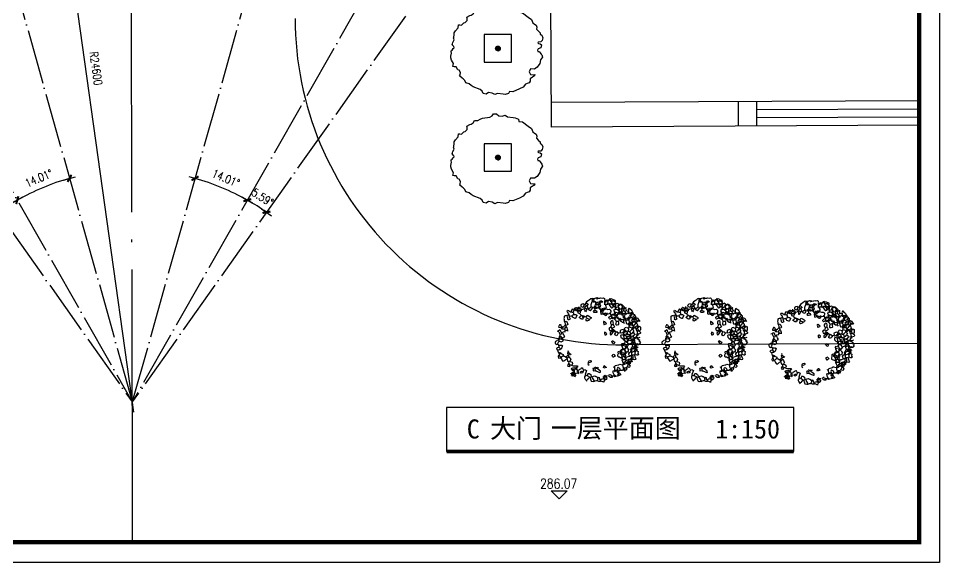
# Model space of a CAD drawing. Extents: x 325989 to 388989, y -418326 to -314916.
# Drawn here: x 355199 to 388989, y -359466 to -339506 of the extents above; entities that cross this region are included whole.
import ezdxf

# ---------------------------------------------------------------- set-up
doc = ezdxf.new("R2010")
doc.units = 0
doc.header["$LTSCALE"] = 1000
doc.header["$MEASUREMENT"] = 0
doc.linetypes.add('DOTE', pattern=[2.42, 2, -0.2, 0.02, -0.2])
doc.layers.get('0').update_dxf_attribs({"linetype": 'CONTINUOUS'})
doc.layers.get('DEFPOINTS').update_dxf_attribs({"color": 6, "linetype": 'CONTINUOUS'})
for name, color, linetype in [('3', 84, 'CONTINUOUS'), ('6', 12, 'CONTINUOUS'), ('BB', 5, 'CONTINUOUS'), ('DOTE', 1, 'DOTE'), ('LAYER1', 7, 'CONTINUOUS'), ('LAYER7', 8, 'CONTINUOUS'), ('LAYER8', 84, 'CONTINUOUS'), ('PUB_DIM', 84, 'CONTINUOUS'), ('PUB_TEXT', 7, 'CONTINUOUS'), ('PUB_TITLE', 4, 'CONTINUOUS'), ('TREE-D', 94, 'CONTINUOUS')]:
    doc.layers.add(name, color=color, linetype=linetype)
doc.styles.add('DIM_FONT', font='SIMPLEX', dxfattribs={"width": 0.8})
doc.styles.add('HT', font='SIMHEI.TTF')
doc.dimstyles.new('DIMN', dxfattribs={"dimscale": 1.5, "dimtxt": 200, "dimasz": 1, "dimexe": 250, "dimexo": 300, "dimgap": 150, "dimtad": 1, "dimdec": 0, "dimzin": 0, "dimtxsty": 'DIM_FONT', "dimblk": '_DIMX', "dimblk1": '_DIMX', "dimblk2": '_DIMX', "dimsah": 1, "dimcen": 100, "dimdle": 250, "dimclrd": 3, "dimclre": 3, "dimclrt": 7, "dimazin": 3, "dimtfac": 1, "dimtdec": 0, "dimtix": 1, "dimtmove": 0, "dimatfit": 3, "dimtolj": 1, "dimtzin": 0})

# ---------------------------------------------------------------- blocks, each defined once
blk = doc.blocks.new('A$C145008A3')
at = {"layer": 'LAYER7'}
h = blk.add_hatch(dxfattribs=at)
h.set_pattern_fill('ANSI31', color=256, style=0)
h.set_pattern_definition([(45, (-105682.65304, 2901.07891), (-0.08838834765, 0.08838834765), [])])
h.paths.add_polyline_path([(750, 672, 1), (678, 672, 1)])
blk.add_circle((714, 672), 36.4, dxfattribs=at)
at = {"layer": 'LAYER8'}
blk.add_lwpolyline([(683, 19), (593, 12), (562, 8), (507, 23), (496, 54), (440, 52), (337, 100), (281, 129), (246, 177), (219, 190), (189, 200), (175, 230), (172, 264), (137, 290), (106, 310), (103, 331), (72, 342), (49, 376), (51, 423), (69, 448), (108, 457), (111, 471), (99, 480), (72, 480), (53, 489), (55, 537), (92, 561), (99, 584), (90, 602), (60, 600), (53, 613), (30, 634), (16, 646), (0, 680), (23, 728), (23, 784), (54, 851), (89, 888), (151, 896), (164, 942), (136, 983), (95, 979), (67, 971), (67, 992), (94, 1017), (125, 1048), (122, 1083), (131, 1115), (159, 1129), (184, 1146), (211, 1198), (262, 1237), (356, 1300), (411, 1307), (418, 1339), (469, 1363), (501, 1363), (591, 1371), (628, 1396), (674, 1382), (730, 1383), (764, 1414), (813, 1414), (834, 1380), (868, 1359), (983, 1339), (1018, 1323), (1056, 1302), (1109, 1299), (1130, 1264), (1161, 1241), (1178, 1237), (1227, 1206), (1223, 1193), (1221, 1154), (1252, 1123), (1272, 1120), (1307, 1078), (1335, 1085), (1356, 1083), (1356, 1037), (1398, 989), (1416, 954), (1417, 931), (1420, 882), (1429, 859), (1431, 845), (1418, 833), (1405, 806), (1393, 792), (1401, 770), (1414, 765), (1429, 751), (1428, 731), (1427, 713), (1417, 670), (1431, 640), (1425, 632), (1430, 583), (1433, 560), (1421, 523), (1387, 469), (1394, 424), (1373, 418), (1345, 420), (1317, 374), (1297, 367), (1271, 332), (1280, 294), (1286, 281), (1242, 244), (1225, 237), (1199, 209), (1183, 171), (1132, 160), (1098, 134), (1066, 112), (955, 74), (924, 48), (909, 11), (861, 4), (822, 29), (767, 21), (724, 0)], close=True, dxfattribs=at)
blk = doc.blocks.new('A$C5CEE05E3')
at = {"layer": 'LAYER1', "xscale": 1.495, "yscale": 1.495, "zscale": 1.495}
blk.add_blockref('A$C145008A3', (0, 0), dxfattribs=at)
blk = doc.blocks.new('A$C33C46E22')
at = {"linetype": 'CONTINUOUS'}
for points in [[(1153, 2983), (1123, 2974), (1063, 2952), (1050, 2914), (1026, 2916), (980, 2936), (950, 2921), (924, 2904), (890, 2879), (925, 2840), (952, 2800)], [(1479, 2943), (1386, 2989), (1345, 2954), (1332, 2950), (1277, 2943), (1249, 2928), (1199, 2874), (1166, 2905), (1167, 2930), (1162, 2979), (1201, 3013), (1222, 3025), (1243, 3007), (1254, 2993), (1265, 2950)], [(1515, 2959), (1500, 3013), (1485, 3032), (1471, 3062), (1442, 3078), (1426, 3080), (1380, 3068), (1355, 3014), (1368, 2994)], [(1838, 2959), (1826, 3003)], [(1054, 2899), (1004, 2789), (971, 2790), (954, 2791), (947, 2759), (944, 2742), (922, 2702), (909, 2692), (906, 2673), (859, 2661), (839, 2649), (762, 2635), (743, 2589), (716, 2590), (679, 2580), (667, 2568), (613, 2562), (597, 2558), (557, 2557)], [(972, 2934), (968, 2950), (932, 2963), (915, 2967), (870, 2954), (881, 2877), (841, 2851), (812, 2834), (778, 2809), (767, 2797), (770, 2758), (793, 2732), (820, 2691), (836, 2662)], [(965, 2633), (936, 2649), (921, 2677)], [(1016, 2923), (997, 2934), (1016, 2923)], [(1076, 2939), (1070, 2931), (1063, 2921), (1064, 2913), (1076, 2905), (1064, 2895), (1064, 2881), (1058, 2874), (1052, 2874), (1051, 2882), (1027, 2851), (1038, 2895), (1013, 2904), (1034, 2910), (1048, 2954), (1056, 2924), (1076, 2939)], [(1340, 2920), (1340, 2889), (1332, 2853), (1336, 2838), (1326, 2821), (1311, 2817), (1285, 2824), (1195, 2857), (1200, 2868)], [(1885, 2898), (1881, 2890), (1821, 2874), (1793, 2857), (1780, 2837), (1735, 2857), (1725, 2895), (1672, 2914), (1635, 2904), (1573, 2952), (1516, 2953), (1489, 2936), (1466, 2899), (1460, 2864), (1482, 2813), (1495, 2792), (1542, 2798), (1578, 2815), (1611, 2783), (1622, 2770), (1642, 2728), (1663, 2741), (1704, 2768), (1747, 2788), (1767, 2803), (1811, 2790), (1825, 2738), (1822, 2719), (1864, 2714)], [(1570, 2846), (1552, 2913), (1526, 2946)], [(1645, 2891), (1641, 2880), (1637, 2865), (1564, 2835), (1569, 2820)], [(1618, 2906), (1589, 2923), (1618, 2906)], [(1656, 2884), (1647, 2858), (1641, 2880), (1627, 2902), (1642, 2937), (1657, 2910), (1656, 2884)], [(1883, 2905), (1845, 2961), (1818, 2944), (1789, 2930), (1732, 2905)], [(1791, 2799), (1783, 2830)], [(2400, 2673), (2390, 2711), (2385, 2728), (2381, 2743), (2368, 2754), (2321, 2757), (2296, 2760), (2256, 2756), (2202, 2749), (2166, 2731), (2095, 2720), (2046, 2699), (2008, 2689), (1961, 2653), (1908, 2639), (1875, 2636), (1846, 2629)], [(1972, 2672), (1956, 2733), (1930, 2732), (1892, 2722), (1873, 2710), (1865, 2650)], [(2072, 2901), (2068, 2915), (1992, 2951), (1980, 2941), (1969, 2888), (1970, 2858), (1928, 2836), (1925, 2787), (1920, 2746)], [(2020, 2847), (1983, 2837), (1961, 2831), (1928, 2836), (1965, 2847), (1988, 2853), (2020, 2847)], [(2082, 2894), (2071, 2875), (2041, 2867), (2028, 2855), (1983, 2837), (1987, 2797), (2012, 2764), (2055, 2719)], [(2006, 2817), (1997, 2818), (1997, 2826), (2003, 2831), (2011, 2828), (2006, 2817)], [(2195, 2683), (2155, 2647), (2081, 2621), (2064, 2631), (2047, 2693)], [(2193, 2692), (2168, 2725)], [(2402, 2667), (2395, 2656), (2344, 2642), (2315, 2628), (2274, 2633), (2257, 2603), (2265, 2574), (2285, 2529), (2311, 2552), (2388, 2567)], [(2587, 2637), (2557, 2653), (2536, 2647), (2509, 2630), (2505, 2614), (2462, 2593), (2441, 2581), (2411, 2573), (2398, 2560), (2385, 2542), (2396, 2504), (2396, 2478)], [(522, 2448), (511, 2454), (501, 2491), (483, 2503), (423, 2456), (443, 2405), (428, 2376), (379, 2410), (344, 2360), (324, 2372), (320, 2387), (274, 2349), (237, 2339), (207, 2357), (204, 2370), (243, 2397), (269, 2428)], [(343, 2394), (286, 2425), (296, 2387), (275, 2406), (239, 2390), (263, 2419), (226, 2409), (250, 2439), (225, 2467), (262, 2453), (252, 2490), (283, 2465), (302, 2454), (315, 2457), (323, 2451), (322, 2440), (315, 2433), (343, 2394)], [(344, 2475), (326, 2484), (289, 2474), (271, 2445)], [(377, 2417), (367, 2424), (357, 2426), (346, 2425), (335, 2422), (309, 2399), (286, 2425)], [(504, 2306), (474, 2292), (444, 2290), (442, 2259), (357, 2250), (320, 2240), (327, 2274), (302, 2366), (349, 2369), (364, 2399), (402, 2384), (409, 2395), (418, 2407), (430, 2414), (437, 2403), (473, 2419), (469, 2377), (490, 2383), (473, 2332), (485, 2335), (495, 2338), (504, 2335), (506, 2323), (504, 2306)], [(319, 2482), (311, 2480), (308, 2483), (305, 2487), (304, 2495), (306, 2501), (309, 2507), (313, 2510), (320, 2509), (319, 2482)], [(363, 2439), (346, 2466), (331, 2437)], [(980, 2606), (967, 2627), (954, 2606), (943, 2596), (918, 2590), (917, 2573), (883, 2546), (853, 2532), (827, 2515), (754, 2545), (740, 2501), (720, 2462), (683, 2451), (639, 2464), (620, 2475), (606, 2465), (592, 2427), (595, 2387), (592, 2340), (597, 2285), (556, 2264), (521, 2304), (504, 2330), (473, 2332), (446, 2341)], [(524, 2442), (517, 2431), (533, 2371), (510, 2342)], [(670, 2587), (669, 2593), (611, 2628), (587, 2621), (568, 2576)], [(638, 2528), (632, 2519), (618, 2482)], [(753, 2551), (744, 2583)], [(911, 2594), (857, 2644)], [(1132, 2613), (1113, 2616), (1092, 2611), (1058, 2587), (1015, 2509), (995, 2520), (979, 2580), (990, 2599), (1003, 2612), (1031, 2620), (1056, 2593)], [(1082, 2618), (1071, 2621), (1039, 2628)], [(2438, 2385), (2436, 2354), (2434, 2337), (2411, 2297), (2398, 2293), (2314, 2335), (2296, 2340), (2300, 2357), (2328, 2429), (2342, 2440), (2377, 2459), (2398, 2471)], [(2418, 2606), (2408, 2643), (2397, 2650)], [(2648, 2442), (2637, 2422), (2623, 2410), (2583, 2408), (2524, 2424), (2441, 2402), (2424, 2397), (2412, 2442), (2400, 2465)], [(2646, 2451), (2577, 2497), (2535, 2501), (2529, 2459), (2522, 2432)], [(2590, 2628), (2581, 2601), (2559, 2563), (2535, 2532), (2534, 2507)], [(2691, 2308), (2651, 2305), (2693, 2276), (2670, 2270), (2684, 2219), (2662, 2213), (2684, 2219), (2688, 2170), (2617, 2134), (2597, 2155), (2579, 2124), (2559, 2175), (2581, 2181), (2559, 2175), (2546, 2246), (2538, 2260), (2542, 2267), (2553, 2269), (2566, 2268), (2602, 2284), (2592, 2278), (2586, 2279), (2579, 2286), (2574, 2292), (2573, 2302), (2574, 2309), (2578, 2313), (2586, 2313), (2568, 2349), (2605, 2325), (2606, 2341), (2613, 2353), (2623, 2362), (2635, 2367), (2675, 2368), (2669, 2347), (2677, 2335), (2688, 2331), (2694, 2333), (2691, 2308)], [(2616, 2321), (2605, 2325), (2595, 2340), (2581, 2393)], [(453, 1986), (431, 1947), (288, 1999), (255, 1972), (246, 1938), (239, 1912), (217, 1875), (167, 1821), (120, 1808), (47, 1779), (35, 1711), (38, 1665), (36, 1648), (167, 1730), (202, 1750), (224, 1699), (236, 1652), (225, 1635), (213, 1615), (211, 1597), (202, 1582), (193, 1573), (182, 1567), (172, 1564), (150, 1548), (112, 1538), (64, 1565), (48, 1513), (43, 1471), (44, 1439), (83, 1441), (106, 1472), (124, 1470), (162, 1480), (173, 1499), (167, 1545)], [(265, 1993), (264, 1999), (230, 1999), (193, 2020), (161, 2021), (120, 1994), (85, 1975), (42, 1949)], [(349, 2281), (312, 2238)], [(400, 2117), (396, 2109), (387, 2082), (370, 2078), (355, 2080), (343, 2095), (324, 2136), (346, 2167), (372, 2166), (398, 2126)], [(517, 2108), (499, 2143), (478, 2162), (459, 2197), (439, 2218), (420, 2259), (385, 2298)], [(519, 2102), (490, 2084), (463, 2069), (437, 2046), (389, 2073)], [(451, 1993), (439, 2040)], [(2368, 2043), (2361, 2034), (2365, 1995), (2355, 1974), (2328, 1951), (2306, 1939), (2297, 1918), (2281, 1882), (2262, 1869), (2247, 1858), (2233, 1854), (2204, 1934), (2230, 1958), (2270, 1960), (2298, 1943)], [(2598, 2179), (2591, 2177), (2544, 2171), (2502, 2176), (2481, 2188), (2452, 2180), (2414, 2136), (2402, 2126), (2407, 2110), (2364, 2058), (2322, 2064), (2277, 2083), (2276, 2115), (2279, 2133), (2283, 2151), (2307, 2181), (2316, 2200), (2333, 2204), (2342, 2202), (2348, 2196), (2355, 2189), (2362, 2180), (2369, 2172), (2378, 2163), (2387, 2154), (2397, 2147)], [(2321, 2070), (2314, 2072), (2314, 2078), (2318, 2084), (2326, 2081), (2321, 2070)], [(2406, 2053), (2383, 2047), (2370, 2003), (2361, 2034), (2356, 2022), (2349, 2018), (2345, 2022), (2347, 2031), (2334, 2050), (2366, 2082), (2372, 2073), (2378, 2068), (2386, 2065), (2393, 2066), (2406, 2053)], [(2401, 2102), (2400, 2095), (2393, 2095), (2389, 2098), (2392, 2106), (2401, 2102)], [(2590, 2234), (2575, 2236), (2519, 2261), (2501, 2264), (2479, 2194)], [(2850, 1965), (2846, 1980), (2818, 1987), (2814, 2002), (2758, 1946), (2715, 1985), (2712, 1998), (2691, 2009), (2677, 2005), (2657, 1959), (2641, 1931), (2569, 1960), (2530, 1982)], [(2667, 2012), (2643, 2012), (2619, 2014), (2556, 2006), (2551, 1995)], [(2647, 2021), (2637, 2059), (2627, 2072), (2597, 2155), (2613, 2183)], [(2625, 2290), (2614, 2271), (2621, 2242)], [(2626, 2284), (2614, 2240), (2626, 2284)], [(2729, 2231), (2690, 2227), (2662, 2213), (2636, 2212)], [(2636, 2212), (2645, 2215), (2636, 2212)], [(2826, 2055), (2804, 2015), (2775, 2032), (2744, 2057), (2718, 2057), (2698, 2020)], [(2824, 2061), (2812, 2106), (2786, 2140), (2773, 2152), (2742, 2154), (2730, 2140), (2706, 2078), (2716, 2066)], [(168, 1845), (140, 1885), (89, 1921), (76, 1948)], [(319, 1886), (320, 1853), (285, 1796), (264, 1791), (212, 1767), (190, 1793), (177, 1814)], [(317, 1892), (269, 1920), (253, 1915)], [(537, 1645), (509, 1661), (411, 1628), (411, 1604), (400, 1585), (386, 1547), (357, 1475), (361, 1460), (358, 1443), (405, 1447), (469, 1539), (550, 1561)], [(515, 1728), (494, 1714), (462, 1713), (415, 1710), (426, 1639)], [(506, 1670), (496, 1708)], [(714, 1888), (712, 1894), (680, 1893), (655, 1896), (618, 1853)], [(786, 1801), (773, 1783), (759, 1779), (743, 1781), (723, 1794), (707, 1852), (724, 1881), (741, 1879), (760, 1867), (772, 1854), (783, 1810)], [(2400, 1890), (2373, 1842), (2343, 1803), (2326, 1782), (2307, 1784), (2291, 1789), (2280, 1801), (2264, 1863)], [(2398, 1899), (2386, 1943), (2360, 1953)], [(3041, 1612), (3029, 1600), (3047, 1564), (3022, 1533), (3026, 1463), (3044, 1427), (3031, 1384), (3045, 1331), (3020, 1306), (2990, 1298), (2976, 1288), (2932, 1266), (2919, 1313), (2932, 1266), (2888, 1254), (2874, 1307), (2859, 1303), (2805, 1288), (2807, 1282), (2771, 1263), (2735, 1247), (2690, 1241), (2663, 1250), (2644, 1285), (2650, 1264), (2625, 1183), (2626, 1119), (2616, 1110), (2608, 1096), (2598, 1087), (2585, 1092), (2584, 1078), (2576, 1073), (2563, 1073), (2549, 1075), (2497, 1084), (2489, 1075), (2481, 1083), (2473, 1095), (2470, 1101), (2457, 1178), (2447, 1216), (2454, 1242), (2482, 1266), (2454, 1308), (2463, 1327), (2474, 1340), (2485, 1342), (2488, 1332), (2485, 1372), (2555, 1382), (2569, 1330), (2582, 1338), (2591, 1340), (2598, 1336), (2603, 1323), (2597, 1347), (2625, 1355), (2634, 1300), (2602, 1292), (2677, 1312), (2640, 1302), (2633, 1363), (2634, 1388), (2610, 1446), (2648, 1456), (2635, 1451), (2620, 1447), (2610, 1449), (2606, 1461), (2652, 1473), (2660, 1495), (2669, 1499), (2677, 1493), (2682, 1481), (2708, 1498), (2721, 1516), (2728, 1487), (2736, 1431), (2771, 1449), (2784, 1462), (2827, 1480), (2831, 1465), (2871, 1492), (2893, 1508), (2874, 1517), (2855, 1497), (2844, 1498), (2832, 1501), (2823, 1508), (2817, 1518), (2825, 1489), (2806, 1483), (2796, 1488), (2792, 1498), (2786, 1509), (2772, 1596), (2814, 1591), (2812, 1604), (2813, 1615), (2818, 1622), (2830, 1618), (2872, 1614), (2892, 1629), (2896, 1676), (2900, 1661), (2904, 1703), (2918, 1683), (2972, 1715), (3017, 1734), (3014, 1686), (3033, 1641), (3041, 1612)], [(2743, 1643), (2712, 1667), (2708, 1684), (2689, 1695), (2650, 1658), (2597, 1644), (2586, 1627), (2572, 1589), (2536, 1573), (2517, 1582), (2513, 1597), (2506, 1646), (2508, 1677), (2543, 1696), (2580, 1672), (2586, 1651)], [(3013, 1749), (3001, 1794), (2953, 1853), (2935, 1889), (2896, 1943), (2857, 1967), (2839, 1944), (2845, 1923), (2832, 1910), (2791, 1884), (2772, 1926), (2747, 1927), (2702, 1915), (2638, 1883), (2610, 1859), (2583, 1812), (2602, 1776), (2683, 1717), (2712, 1782)], [(2642, 1891), (2632, 1928)], [(2892, 1750), (2890, 1756), (2790, 1793), (2744, 1790), (2710, 1788), (2673, 1812), (2669, 1825), (2644, 1859)], [(2992, 1737), (2962, 1753), (2949, 1749), (2902, 1743), (2893, 1710), (2900, 1661), (2937, 1641)], [(3032, 1738), (3006, 1740), (2976, 1676)], [(136, 1302), (138, 1294), (98, 1292), (24, 1328), (0, 1332)], [(55, 1427), (17, 1351)], [(58, 1564), (50, 1594), (40, 1632)], [(221, 1230), (178, 1242), (181, 1224), (168, 1214), (153, 1213), (150, 1225), (135, 1213), (104, 1245), (100, 1250), (94, 1257), (91, 1264), (87, 1271), (88, 1276), (88, 1281), (92, 1284), (100, 1284), (80, 1303), (138, 1294), (125, 1340), (156, 1324), (197, 1351), (198, 1341), (197, 1333), (193, 1324), (188, 1316), (201, 1305), (210, 1273), (184, 1250), (197, 1255), (210, 1259), (220, 1257), (225, 1245), (221, 1230)], [(133, 1311), (129, 1326), (109, 1376), (109, 1401), (91, 1443)], [(608, 1294), (591, 1296), (559, 1265), (549, 1244), (534, 1240), (504, 1321), (539, 1340), (589, 1303)], [(562, 1645), (530, 1611), (515, 1607), (511, 1557)], [(523, 1513), (513, 1551)], [(2189, 1324), (2187, 1332), (2156, 1333), (2070, 1316)], [(2495, 1334), (2480, 1330), (2448, 1331), (2436, 1310), (2422, 1306), (2413, 1281), (2402, 1260), (2410, 1230), (2456, 1212), (2498, 1205)], [(2454, 1339), (2442, 1352), (2454, 1339)], [(2578, 1447), (2570, 1445), (2531, 1441), (2476, 1435), (2461, 1431), (2447, 1418), (2467, 1343)], [(2658, 1451), (2648, 1456), (2618, 1448), (2603, 1436), (2588, 1440), (2594, 1387), (2595, 1353), (2625, 1355), (2643, 1384), (2678, 1375)], [(2634, 1388), (2604, 1380)], [(2731, 1656), (2704, 1608), (2708, 1593), (2701, 1561), (2693, 1589), (2671, 1553), (2681, 1596), (2649, 1603), (2686, 1613), (2691, 1655), (2700, 1624), (2731, 1656)], [(2745, 1636), (2732, 1626), (2717, 1612), (2677, 1611), (2652, 1651)], [(2809, 1550), (2804, 1538), (2768, 1521), (2739, 1507), (2719, 1491), (2694, 1494), (2679, 1456)], [(2698, 1600), (2686, 1557), (2685, 1498)], [(2824, 1584), (2814, 1591), (2802, 1635), (2749, 1645)], [(2819, 1535), (2815, 1527), (2831, 1465), (2830, 1441)], [(2892, 1562), (2851, 1567), (2892, 1562)], [(2890, 1572), (2852, 1561)], [(2928, 1467), (2890, 1457), (2859, 1424)], [(2930, 1461), (2892, 1451), (2866, 1426), (2881, 1454), (2930, 1461)], [(2932, 1452), (2888, 1376)], [(2934, 1444), (2927, 1410), (2900, 1362), (2898, 1428), (2934, 1444)], [(2999, 1561), (2993, 1562), (2993, 1569), (2998, 1573), (3005, 1569), (2999, 1561)], [(253, 1293), (250, 1302), (239, 1315), (220, 1325), (171, 1321), (154, 1292)], [(255, 1286), (223, 1254), (184, 1250), (163, 1261)], [(278, 1074), (242, 1058), (226, 1029), (180, 1023)], [(276, 1083), (268, 1112), (253, 1142), (233, 1152), (187, 1090), (187, 1059), (186, 1025)], [(253, 905), (233, 916), (235, 935), (221, 987), (220, 1027)], [(239, 1194), (225, 1245)], [(1015, 984), (997, 955), (960, 919), (931, 937), (911, 972), (902, 984), (928, 1007), (955, 1024), (1006, 988)], [(1499, 1016), (1482, 989), (1469, 976), (1442, 928), (1394, 956), (1386, 986), (1414, 1001), (1449, 1021), (1459, 1039), (1497, 1024)], [(1811, 1296), (1770, 1299), (1751, 1304), (1713, 1294), (1708, 1258), (1723, 1232), (1760, 1216), (1769, 1235), (1795, 1266), (1788, 1290)], [(2225, 1019), (2220, 1009), (2167, 995), (2135, 994), (2093, 999), (2045, 962), (1995, 942), (1973, 967), (1951, 1011), (1941, 1023), (1894, 1020), (1856, 1009), (1814, 1045), (1796, 1080), (1783, 1101), (1720, 1094), (1710, 1073), (1725, 1045), (1768, 1008), (1846, 989)], [(1907, 999), (1885, 993), (1902, 957), (1862, 987), (1865, 947), (1851, 968), (1816, 948), (1832, 979), (1800, 970), (1828, 992), (1808, 1037), (1839, 1011), (1829, 1049), (1862, 1017), (1907, 999)], [(1989, 1086), (1965, 1110), (1961, 1125), (1923, 1149), (1911, 1136), (1866, 1123), (1870, 1076), (1890, 1035)], [(1885, 1023), (1878, 1025), (1870, 1029), (1867, 1036), (1871, 1044), (1885, 1023)], [(2223, 1028), (2210, 1047), (2205, 1063), (2167, 1084), (2127, 1083), (2105, 1076), (2083, 1037), (2058, 1040), (2029, 1056), (2016, 1069), (1991, 1077), (1937, 1038)], [(2191, 1318), (2183, 1305), (2175, 1293), (2168, 1283), (2159, 1274), (2151, 1263), (2140, 1254), (2130, 1243), (2119, 1232), (2097, 1252), (2072, 1310)], [(2501, 1134), (2485, 1105), (2464, 1093), (2419, 1071), (2389, 1032), (2363, 1048), (2326, 1005), (2313, 1018), (2294, 1063), (2273, 1112), (2284, 1125), (2306, 1137), (2338, 1140), (2383, 1093), (2391, 1063)], [(2463, 947), (2425, 937), (2419, 960), (2425, 937), (2405, 922), (2363, 927), (2341, 914), (2324, 950), (2335, 913), (2313, 903), (2299, 906), (2296, 917), (2304, 935), (2287, 940), (2302, 975), (2279, 993), (2290, 1005), (2290, 1018), (2291, 1025), (2310, 1027), (2323, 1045), (2327, 1032), (2397, 1041), (2440, 1062), (2422, 1007), (2432, 1013), (2439, 1012), (2444, 1008), (2449, 1003), (2450, 995), (2448, 990), (2444, 986), (2436, 987), (2463, 947)], [(2677, 1312), (2602, 1292)], [(2844, 1121), (2841, 1130), (2823, 1140), (2785, 1130), (2703, 1067), (2690, 1063), (2678, 1046), (2682, 1031), (2700, 995), (2750, 959)], [(2988, 1096), (2965, 1089), (2943, 1051), (2908, 1092), (2921, 1045), (2888, 1046), (2823, 1019), (2807, 984), (2829, 973), (2833, 965), (2827, 957), (2815, 952), (2851, 915), (2796, 940), (2806, 903), (2764, 907), (2725, 903), (2740, 932), (2713, 948), (2740, 966), (2705, 979), (2742, 989), (2780, 999), (2790, 1020), (2839, 1049), (2816, 1043), (2810, 1096), (2794, 1124), (2820, 1149), (2786, 1156), (2844, 1178), (2886, 1173), (2911, 1196), (2965, 1211), (2960, 1162), (2985, 1135), (2949, 1119), (2966, 1119), (2983, 1122), (2996, 1119), (3001, 1107), (2988, 1096)], [(2848, 1075), (2843, 1064), (2839, 1049), (2780, 967)], [(3011, 1070), (2995, 1010), (2966, 968), (2939, 979), (2896, 927), (2884, 914), (2846, 904), (2823, 898), (2808, 894), (2796, 940), (2787, 944)], [(2797, 1143), (2802, 1150), (2797, 1143)], [(2815, 1315), (2809, 1273), (2809, 1249), (2812, 1209), (2810, 1186), (2820, 1149)], [(2927, 1023), (2908, 1092)], [(2936, 1251), (2919, 1313)], [(2929, 1016), (2930, 976)], [(2938, 1244), (2934, 1236), (2944, 1198), (2932, 1155)], [(3009, 1079), (2998, 1116), (2940, 1123)], [(445, 852), (427, 856), (399, 840), (413, 821), (358, 813), (348, 850), (360, 807), (296, 806), (284, 796), (269, 790), (259, 791), (256, 801), (236, 780), (202, 942), (235, 935), (229, 956), (257, 947), (293, 966), (336, 985), (408, 988), (430, 937), (407, 931), (418, 932), (425, 930), (430, 923), (431, 915), (432, 904), (433, 894), (435, 884), (438, 875), (445, 852)], [(536, 814), (534, 820), (522, 833), (494, 849), (456, 839), (435, 827), (406, 785), (391, 781), (370, 792), (338, 761), (317, 755), (314, 736), (286, 722), (272, 709), (253, 754), (253, 778), (254, 809), (270, 839)], [(364, 790), (348, 850)], [(656, 756), (633, 782), (621, 797), (589, 916), (575, 936), (555, 947), (509, 944), (454, 936), (407, 931), (382, 934)], [(382, 934), (390, 936), (382, 934)], [(434, 833), (427, 856), (387, 885)], [(842, 630), (800, 674), (787, 662), (719, 637), (705, 608), (708, 594), (667, 567), (637, 589), (613, 649), (573, 645), (536, 635), (521, 624), (446, 604), (404, 583), (388, 578)], [(425, 744), (408, 779)], [(538, 805), (527, 787), (508, 766), (435, 737), (440, 690), (441, 657), (444, 610)], [(545, 960), (536, 992)], [(658, 749), (632, 661)], [(944, 551), (908, 574), (891, 577), (909, 534), (882, 550), (848, 525), (825, 545), (813, 588), (814, 623), (793, 664), (809, 670), (814, 668), (817, 659), (823, 649), (870, 678), (894, 685), (919, 682), (924, 627), (944, 551)], [(1017, 677), (1008, 681), (989, 685), (951, 674), (928, 678), (896, 676), (874, 639)], [(1104, 772), (1096, 804), (1084, 817), (1030, 809), (976, 828), (950, 828), (937, 824), (917, 802), (914, 761), (897, 726), (894, 685)], [(1205, 631), (1194, 619), (1216, 594), (1199, 572), (1143, 564), (1088, 535), (1078, 573), (1086, 541), (1048, 531), (1030, 534), (1023, 553), (1027, 562), (1036, 566), (1046, 571), (1016, 587), (1022, 598), (992, 590), (985, 609), (988, 616), (995, 620), (1005, 624), (972, 665), (989, 685), (968, 679), (1009, 706), (1016, 721), (1028, 734), (1040, 737), (1044, 725), (1071, 747), (1099, 674), (1176, 687), (1164, 636), (1205, 631)], [(1186, 649), (1174, 694), (1152, 714), (1140, 725), (1122, 737), (1105, 742), (1045, 692), (1007, 715)], [(1194, 675), (1174, 694), (1194, 675)], [(1412, 589), (1400, 603), (1389, 616), (1379, 654), (1388, 681), (1359, 696), (1299, 679), (1239, 657), (1194, 651)], [(1710, 653), (1697, 700), (1684, 720), (1628, 712), (1585, 669), (1557, 622)], [(1829, 863), (1820, 844), (1768, 790), (1739, 816), (1698, 846), (1678, 863)], [(1871, 955), (1860, 936), (1830, 897), (1798, 895), (1769, 912), (1738, 937), (1722, 939), (1683, 872)], [(1786, 724), (1770, 784)], [(1901, 634), (1889, 677), (1864, 735), (1818, 732), (1801, 734), (1777, 705), (1803, 607), (1786, 577)], [(2321, 964), (2289, 955), (2259, 916), (2248, 904), (2186, 887), (2112, 899), (2087, 901), (2065, 887), (2071, 841), (2078, 787), (2094, 781), (2143, 786), (2189, 792), (2204, 797), (2201, 810), (2175, 876)], [(2280, 726), (2269, 707), (2217, 750), (2184, 694), (2160, 663), (2166, 639), (2162, 624), (2124, 587)], [(2318, 793), (2236, 771), (2219, 767)], [(2479, 796), (2443, 780), (2481, 790), (2489, 759), (2461, 745), (2463, 705), (2475, 698), (2480, 692), (2480, 684), (2479, 678), (2475, 676), (2470, 674), (2464, 679), (2460, 688), (2461, 654), (2416, 636), (2391, 645), (2374, 640), (2385, 577), (2395, 565), (2436, 560), (2480, 548), (2459, 542), (2480, 548), (2491, 485), (2511, 435), (2492, 390), (2458, 395), (2439, 375), (2369, 363), (2358, 400), (2337, 395), (2323, 449), (2293, 441), (2266, 537), (2289, 543), (2266, 537), (2303, 581), (2297, 603), (2262, 584), (2243, 676), (2225, 721), (2247, 727), (2295, 731), (2273, 781), (2318, 793), (2273, 781), (2282, 808), (2317, 851), (2353, 843), (2417, 878), (2417, 878), (2457, 849), (2479, 796)], [(2277, 735), (2240, 756)], [(2312, 937), (2301, 910), (2325, 916), (2323, 956), (2293, 942), (2312, 937)], [(2351, 851), (2324, 950), (2329, 958)], [(2353, 843), (2346, 809)], [(2427, 928), (2419, 960), (2404, 978)], [(2669, 663), (2670, 687), (2636, 695), (2589, 689), (2551, 679), (2534, 684), (2491, 656), (2450, 635), (2411, 691)], [(2537, 911), (2498, 931), (2469, 923), (2435, 930), (2424, 903), (2421, 862), (2414, 827)], [(2541, 716), (2535, 708), (2509, 717), (2463, 705), (2422, 708)], [(2517, 807), (2502, 803), (2443, 780), (2434, 784)], [(2825, 712), (2798, 715), (2767, 681), (2726, 661), (2667, 639), (2670, 630), (2647, 625), (2641, 633), (2640, 648), (2637, 661), (2618, 761), (2595, 787), (2574, 775), (2533, 748), (2522, 786), (2533, 748), (2502, 740), (2517, 807), (2493, 800), (2506, 878), (2484, 927), (2488, 944), (2531, 932), (2571, 960), (2637, 928), (2621, 899), (2651, 908), (2627, 877), (2636, 866), (2635, 858), (2629, 852), (2620, 843), (2620, 778), (2642, 760), (2636, 782), (2683, 789), (2696, 795), (2706, 798), (2713, 793), (2718, 780), (2712, 803), (2742, 811), (2795, 795), (2764, 760), (2809, 772), (2791, 743), (2825, 712)], [(2489, 938), (2489, 938), (2489, 938), (2489, 938), (2489, 938)], [(2510, 772), (2507, 747), (2510, 772)], [(2539, 725), (2522, 786), (2528, 794)], [(2568, 618), (2553, 673)], [(2663, 743), (2654, 747), (2634, 791), (2577, 823)], [(2752, 951), (2740, 932), (2702, 921), (2621, 899), (2607, 889)], [(2607, 889), (2607, 889), (2607, 889), (2607, 889), (2607, 889)], [(2641, 646), (2645, 633), (2663, 685), (2628, 693), (2641, 646)], [(2806, 723), (2805, 691), (2803, 675), (2732, 606), (2719, 596), (2668, 599), (2672, 560)], [(2718, 780), (2683, 910)], [(2722, 943), (2715, 941), (2743, 957), (2722, 943)], [(2846, 815), (2825, 803), (2781, 781), (2771, 762)], [(2844, 822), (2840, 837), (2819, 882)], [(2971, 947), (2966, 936), (2938, 921), (2899, 918)], [(459, 591), (431, 543), (401, 566)], [(549, 495), (548, 501), (529, 512), (491, 501), (434, 534)], [(506, 564), (469, 584), (452, 580), (446, 604), (452, 646), (460, 614), (475, 618), (465, 599), (506, 564)], [(525, 585), (528, 545), (527, 519)], [(790, 469), (788, 478), (749, 474), (726, 437), (681, 456), (670, 437), (638, 404), (616, 398), (580, 382), (566, 386), (552, 394), (540, 405), (530, 415), (552, 486), (645, 440)], [(701, 623), (680, 633), (619, 657)], [(651, 441), (624, 457), (651, 441)], [(634, 419), (634, 419), (634, 419), (634, 419), (634, 419)], [(710, 407), (691, 418), (684, 386), (676, 414), (660, 410), (653, 432), (695, 429), (710, 407)], [(681, 480), (658, 564)], [(666, 452), (675, 478), (666, 452)], [(681, 425), (676, 414), (692, 354)], [(784, 493), (778, 516), (742, 553), (697, 485), (679, 465)], [(766, 382), (728, 372), (700, 356)], [(739, 481), (707, 479)], [(749, 565), (718, 587)], [(854, 325), (806, 352), (816, 315), (778, 337), (748, 296), (743, 345), (728, 372), (766, 382), (743, 376), (737, 380), (733, 388), (733, 396), (734, 404), (737, 410), (739, 415), (743, 418), (748, 417), (759, 436), (797, 416), (804, 449), (828, 449), (831, 409), (832, 369), (847, 360), (854, 349), (851, 340), (841, 337), (854, 325)], [(832, 345), (794, 359), (778, 337)], [(813, 386), (784, 396)], [(792, 462), (787, 454), (797, 416)], [(855, 584), (835, 572), (802, 545), (794, 511)], [(965, 324), (961, 339), (931, 338), (891, 335), (866, 338), (841, 337), (824, 286)], [(1125, 309), (1115, 315), (1111, 330), (1092, 341), (968, 315), (953, 287), (930, 281), (883, 278), (834, 279), (825, 222), (832, 167), (854, 173), (868, 183), (928, 199), (986, 225), (974, 268), (979, 310)], [(1093, 365), (1066, 398), (1062, 414), (1025, 437), (1010, 433), (960, 410), (947, 391), (930, 402), (914, 462), (905, 492), (888, 528), (876, 542), (893, 570), (923, 578), (932, 598), (978, 611), (1014, 627), (1025, 646)], [(1057, 582), (1022, 564), (965, 542), (924, 572)], [(958, 353), (949, 383)], [(1056, 622), (1065, 650), (1056, 622)], [(1227, 199), (1198, 185), (1129, 167), (1119, 204), (1089, 293), (1069, 335), (1115, 315), (1112, 354), (1149, 340), (1157, 358), (1171, 365), (1182, 360), (1186, 350), (1196, 312), (1214, 277), (1218, 231), (1209, 204), (1203, 227), (1222, 234), (1230, 229), (1234, 222), (1238, 212), (1227, 199)], [(1485, 495), (1433, 481), (1398, 464), (1357, 437), (1318, 460), (1305, 479), (1272, 511), (1233, 477), (1211, 462), (1169, 442), (1145, 444), (1127, 449), (1088, 469), (1084, 484), (1080, 533), (1083, 581)], [(1274, 293), (1272, 302), (1201, 348), (1186, 350), (1149, 309)], [(1504, 551), (1494, 555), (1458, 569), (1414, 583), (1356, 558), (1322, 564), (1276, 520), (1162, 620)], [(1449, 276), (1438, 313), (1398, 343), (1381, 316), (1365, 317), (1333, 309), (1314, 297), (1283, 289), (1262, 249), (1247, 245), (1211, 229), (1184, 238)], [(1224, 538), (1217, 539), (1217, 546), (1221, 550), (1228, 547), (1224, 538)], [(1320, 483), (1280, 506), (1275, 471), (1266, 503), (1257, 506), (1241, 512), (1241, 513), (1246, 517), (1252, 523), (1272, 535), (1295, 575), (1283, 531), (1316, 522), (1287, 515), (1320, 483)], [(1319, 604), (1311, 636), (1296, 662)], [(1678, 265), (1660, 270), (1638, 264), (1612, 239), (1592, 193), (1622, 201), (1600, 163), (1631, 141), (1609, 101), (1598, 95), (1591, 96), (1588, 102), (1582, 110), (1552, 95), (1514, 35), (1481, 60), (1491, 22), (1465, 38), (1425, 4), (1425, 35), (1371, 20), (1377, 62), (1365, 61), (1353, 62), (1346, 69), (1348, 80), (1334, 132), (1363, 115), (1357, 131), (1360, 137), (1368, 139), (1378, 143), (1388, 172), (1385, 212), (1425, 182), (1430, 224), (1449, 213), (1499, 208), (1552, 223), (1555, 272), (1556, 298), (1536, 340), (1581, 352), (1612, 360), (1628, 389), (1661, 357), (1616, 345), (1665, 342), (1671, 289), (1678, 265)], [(1396, 350), (1394, 359), (1368, 423), (1358, 430)], [(1596, 477), (1594, 454), (1588, 454), (1581, 455), (1574, 458), (1568, 463), (1557, 444), (1501, 435), (1492, 467), (1502, 429), (1456, 488), (1485, 495), (1433, 538), (1466, 540), (1498, 572), (1507, 593), (1516, 599), (1523, 591), (1528, 580), (1567, 615), (1576, 552), (1595, 511), (1557, 500), (1571, 504), (1585, 508), (1595, 506), (1599, 496), (1596, 477)], [(1531, 298), (1522, 303), (1515, 271), (1507, 299), (1484, 263), (1495, 306), (1463, 313), (1500, 323), (1508, 356), (1514, 334), (1527, 337), (1531, 298)], [(1593, 429), (1585, 370), (1581, 352), (1542, 319), (1500, 323), (1493, 352), (1509, 381), (1511, 397), (1492, 467), (1505, 486)], [(1712, 647), (1701, 627), (1633, 608), (1609, 610), (1569, 609), (1544, 608), (1526, 557)], [(1582, 433), (1545, 487)], [(1742, 565), (1723, 576), (1669, 537), (1629, 504), (1604, 503), (1557, 500), (1548, 504)], [(1717, 382), (1666, 368), (1616, 345), (1608, 337)], [(2355, 448), (2333, 411), (2325, 375), (2298, 392), (2269, 410), (2257, 421), (2231, 424), (2154, 410), (2139, 381), (2118, 393), (2104, 390), (2088, 392), (2065, 355), (2072, 331), (2072, 300), (2037, 281), (2025, 263), (1971, 255), (1956, 245), (1929, 262), (1911, 297), (1886, 273), (1845, 245), (1825, 280), (1773, 242), (1741, 211), (1660, 270), (1618, 299)], [(1673, 370), (1667, 393), (1648, 434), (1641, 489), (1632, 495)], [(1894, 622), (1880, 594), (1884, 579), (1875, 546), (1867, 574), (1846, 538), (1834, 494), (1840, 527), (1826, 523), (1834, 494), (1749, 478), (1731, 467), (1718, 473), (1716, 483), (1728, 490), (1723, 487), (1719, 489), (1716, 493), (1716, 501), (1713, 510), (1710, 521), (1706, 531), (1700, 539), (1684, 599), (1713, 583), (1707, 605), (1775, 614), (1781, 619), (1787, 621), (1794, 618), (1802, 613), (1801, 629), (1807, 629), (1818, 623), (1833, 615), (1810, 583), (1861, 597), (1875, 611), (1894, 622)], [(1702, 564), (1715, 574), (1700, 594), (1702, 564)], [(1713, 583), (1703, 621)], [(1754, 520), (1737, 493), (1722, 488), (1720, 438), (1715, 388)], [(1800, 290), (1798, 297), (1748, 334), (1720, 373)], [(1986, 380), (1980, 372), (1984, 357), (1960, 327), (1910, 303), (1892, 332), (1853, 362), (1846, 391), (1813, 392), (1761, 368), (1729, 375)], [(1976, 507), (1963, 554), (1933, 576), (1893, 606), (1810, 583), (1798, 566)], [(1874, 586), (1867, 574), (1871, 559), (1861, 542), (1816, 530), (1805, 542)], [(1844, 457), (1826, 523)], [(1978, 499), (1950, 452), (1922, 437), (1846, 448), (1837, 439), (1832, 429), (1830, 419), (1830, 413)], [(1848, 563), (1859, 582), (1848, 563)], [(2312, 549), (2295, 553), (2251, 533), (2232, 545), (2212, 530), (2125, 517), (2099, 500), (2102, 452), (2102, 429), (2091, 409), (1966, 424), (1952, 446)], [(1984, 388), (1976, 418)], [(2181, 346), (2152, 362), (2146, 327), (2137, 358), (2131, 345), (2124, 342), (2118, 345), (2122, 354), (2110, 356), (2103, 357), (2097, 364), (2092, 377), (2046, 397), (2091, 409), (2088, 449), (2097, 418), (2113, 449), (2106, 413), (2120, 417), (2131, 416), (2137, 412), (2142, 400), (2154, 385), (2167, 386), (2174, 381), (2173, 374), (2164, 372), (2181, 346)], [(2067, 410), (2047, 421), (2067, 410)], [(2143, 366), (2143, 336), (2138, 318), (2082, 293)], [(2129, 387), (2125, 402), (2109, 373), (2129, 387)], [(2662, 419), (2653, 423), (2614, 447), (2575, 443), (2527, 439), (2515, 420), (2504, 377), (2475, 304), (2414, 343), (2385, 367), (2340, 355), (2323, 328), (2328, 311), (2261, 287), (2250, 268), (2270, 255), (2280, 218), (2308, 203), (2294, 189), (2260, 165), (2251, 147), (2212, 143), (2183, 128), (2156, 168), (2205, 256)], [(2287, 641), (2255, 633), (2204, 619), (2172, 617)], [(2672, 412), (2660, 395), (2630, 387), (2603, 339), (2577, 316), (2519, 290), (2485, 297), (2455, 258), (2445, 230), (2409, 212), (2400, 193), (2376, 187), (2330, 184), (2315, 180), (2325, 142), (2303, 103), (2267, 86), (2193, 32), (2196, 51), (2189, 106), (2201, 123), (2226, 90), (2239, 69)], [(2320, 489), (2296, 482), (2285, 469), (2232, 455), (2218, 508), (2229, 527)], [(2236, 553), (2220, 613)], [(2347, 593), (2334, 555), (2314, 631), (2333, 620), (2347, 593)], [(2337, 574), (2319, 640)], [(2405, 413), (2391, 377)], [(2524, 301), (2494, 293), (2507, 287), (2509, 279), (2506, 274), (2498, 277), (2478, 255), (2470, 287), (2437, 294), (2460, 300), (2420, 320), (2464, 308), (2472, 344), (2481, 312), (2502, 352), (2490, 308), (2524, 301)], [(2671, 654), (2674, 615), (2627, 602), (2575, 620), (2566, 595), (2549, 567), (2489, 550), (2435, 510)], [(2499, 422), (2453, 444)], [(2476, 561), (2460, 597), (2458, 629)], [(2575, 533), (2552, 558)], [(2696, 532), (2685, 537), (2675, 550), (2584, 526), (2563, 456)], [(1276, 166), (1245, 133), (1215, 149), (1188, 133), (1138, 135), (1110, 87), (1035, 101), (1000, 82), (981, 93), (979, 126), (995, 161), (998, 178), (1019, 193), (1051, 192), (1134, 215), (1146, 228)], [(1114, 169), (1121, 195), (1114, 169)], [(1121, 171), (1115, 194), (1121, 171)], [(1135, 144), (1119, 204)], [(1346, 207), (1301, 195), (1282, 174), (1217, 206), (1213, 155)], [(1321, 178), (1290, 170), (1279, 126), (1271, 155), (1227, 169), (1265, 179), (1270, 221), (1278, 189), (1321, 178)], [(1257, 87), (1247, 124)], [(1293, 193), (1281, 238), (1270, 245)], [(1310, 222), (1308, 215), (1302, 215), (1297, 220), (1300, 229), (1310, 222)], [(1414, 226), (1368, 214), (1355, 203), (1344, 184), (1363, 115), (1392, 92)], [(1592, 282), (1534, 258), (1486, 286), (1443, 268), (1385, 266), (1375, 304)], [(1425, 182), (1415, 220)], [(1562, 274), (1544, 310)], [(1610, 30), (1594, 90), (1580, 117), (1557, 143)], [(1591, 251), (1587, 240), (1577, 189)], [(2025, 116), (2015, 154), (1996, 165), (1991, 180), (1935, 173), (1860, 153), (1850, 135), (1812, 125), (1743, 113), (1690, 99), (1680, 136), (1668, 151), (1640, 166), (1610, 158), (1581, 174)], [(1742, 177), (1718, 114)], [(2149, 166), (2115, 141), (2087, 125), (2034, 104), (2021, 101), (1970, 111), (1941, 126), (1923, 105), (1870, 91), (1817, 12), (1798, 0), (1780, 2), (1764, 5), (1752, 18), (1720, 107)], [(1999, 85), (1995, 78), (2008, 31), (1996, 13), (1980, 9), (1892, 9), (1850, 38)], [(1860, 98), (1852, 126)], [(1934, 124), (1924, 162)], [(1952, 258), (1935, 270), (1952, 258)], [(1969, 263), (1951, 298)], [(2011, 226), (1992, 238), (1985, 203), (1977, 234), (1955, 194), (1971, 255), (1976, 297), (1984, 267), (1995, 286), (1988, 253), (2011, 226)], [(2020, 75), (2010, 82), (2003, 46), (1995, 78), (1986, 82), (1970, 85), (1969, 88), (1975, 92), (1982, 97), (2002, 110), (2017, 114), (2020, 75)], [(1983, 242), (1979, 195)], [(2146, 175), (2058, 232), (2034, 256)], [(2195, 259), (2177, 271), (2162, 266), (2137, 300)], [(2291, 269), (2260, 261), (2278, 225), (2218, 209), (2171, 196), (2185, 240), (2155, 258), (2186, 267), (2143, 302), (2167, 308), (2184, 297), (2214, 314), (2250, 331), (2261, 287), (2291, 269)], [(2193, 242), (2196, 253), (2157, 249), (2193, 242)], [(2303, 224), (2292, 221), (2284, 222), (2279, 227), (2274, 240), (2303, 224)], [(2401, 218), (2390, 231), (2386, 246), (2366, 259), (2338, 241), (2318, 196)], [(2351, 255), (2337, 307)]]:
    blk.add_lwpolyline(points, dxfattribs=at)
blk = doc.blocks.new('SHU1')
at = {"layer": 'TREE-D', "xscale": 1.2, "yscale": 1.2, "zscale": 1.2, "rotation": 1.964787654474087e-12}
blk.add_blockref('A$C33C46E22', (0, 0), dxfattribs=at)
blk = doc.blocks.new('_DIMX')
blk.add_line((-150, 0), (150, 0))
at = {"const_width": 50}
blk.add_lwpolyline([(-70, -70), (70, 70)], dxfattribs=at)
blk = doc.blocks.new('*D38')
at = {"layer": 'DEFPOINTS', "color": 0, "linetype": 'BYBLOCK'}
for p in [(366472, -328300), (371561, -332203), (362979, -345855), (359376, -353573), (359376, -353573)]:
    blk.add_point(p, dxfattribs=at)
at = {"layer": 'PUB_DIM', "color": 3, "linetype": 'BYBLOCK'}
blk.add_arc((359376, -353573), 8518, 60.3173, 74.3066, dxfattribs=at)
at = {"layer": 'PUB_DIM', "color": 3, "linetype": 'BYBLOCK', "xscale": 1.5, "yscale": 1.5, "zscale": 1.5}
for p, rotation in [((361678, -345372), 164.3116096739284), ((363595, -346174), 330.3122469158544)]:
    blk.add_blockref('_DIMX', p, dxfattribs=dict(at, rotation=rotation))
at = {"layer": 'PUB_DIM', "color": 7, "linetype": 'BYBLOCK', "insert": (362806, -345368), "char_height": 300, "attachment_point": 5, "rotation": 337.3119, "style": 'DIM_FONT'}
blk.add_mtext('\\A1;14.01°', dxfattribs=at)
blk = doc.blocks.new('*D39')
at = {"layer": 'DEFPOINTS', "color": 0, "linetype": 'BYBLOCK'}
for p in [(371561, -332203), (373586, -333492), (364069, -346461), (359376, -353573), (359376, -353573)]:
    blk.add_point(p, dxfattribs=at)
at = {"layer": 'PUB_DIM', "color": 3, "linetype": 'BYBLOCK'}
blk.add_arc((359376, -353573), 8521, 54.7252, 60.2971, dxfattribs=at)
at = {"layer": 'PUB_DIM', "color": 3, "linetype": 'BYBLOCK', "xscale": 1.5, "yscale": 1.5, "zscale": 1.5}
for p, rotation in [((363597, -346171), 150.3021586267629), ((364298, -346617), 324.720193752283)]:
    blk.add_blockref('_DIMX', p, dxfattribs=dict(at, rotation=rotation))
at = {"layer": 'PUB_DIM', "color": 7, "linetype": 'BYBLOCK', "insert": (364154, -346069), "char_height": 300, "attachment_point": 5, "rotation": 327.5112, "style": 'DIM_FONT'}
blk.add_mtext('\\A1;5.59°', dxfattribs=at)
blk = doc.blocks.new('*D17')
at = {"color": 3, "linetype": 'BYBLOCK'}
blk.add_line((483818, -353944), (480360, -329211), dxfattribs=at)
at = {"layer": 'DEFPOINTS', "color": 0, "linetype": 'BYBLOCK'}
for p in [(480360, -329210), (483766, -353573)]:
    blk.add_point(p, dxfattribs=at)
at = {"color": 3, "linetype": 'BYBLOCK', "xscale": 1.5, "yscale": 1.5, "zscale": 1.5, "rotation": 97.95859723293951}
blk.add_blockref('_DIMX', (480360, -329210), dxfattribs=at)
at = {"color": 7, "linetype": 'BYBLOCK', "insert": (482434, -341340), "char_height": 300, "attachment_point": 5, "rotation": 277.9586, "style": 'DIM_FONT'}
blk.add_mtext('\\A1;R24600', dxfattribs=at)
blk = doc.blocks.new('*D40')
at = {"layer": 'DEFPOINTS', "color": 0, "linetype": 'BYBLOCK'}
for p in [(352280, -328300), (346819, -331551), (356413, -345587), (359376, -353573), (359376, -353573)]:
    blk.add_point(p, dxfattribs=at)
at = {"layer": 'PUB_DIM', "color": 3, "linetype": 'BYBLOCK'}
blk.add_arc((359376, -353573), 8518, 105.6934, 119.6827, dxfattribs=at)
at = {"layer": 'PUB_DIM', "color": 3, "linetype": 'BYBLOCK', "xscale": 1.5, "yscale": 1.5, "zscale": 1.5}
for p, rotation in [((357073, -345372), 15.68839032607173), ((355157, -346174), 209.6877530841454)]:
    blk.add_blockref('_DIMX', p, dxfattribs=dict(at, rotation=rotation))
at = {"layer": 'PUB_DIM', "color": 7, "linetype": 'BYBLOCK', "insert": (355946, -345368), "char_height": 300, "attachment_point": 5, "rotation": 22.6881, "style": 'DIM_FONT'}
blk.add_mtext('\\A1;14.01°', dxfattribs=at)
blk = doc.blocks.new('*D41')
at = {"layer": 'DEFPOINTS', "color": 0, "linetype": 'BYBLOCK'}
for p in [(346819, -331551), (345166, -333492), (354917, -346312), (359376, -353573), (359376, -353573)]:
    blk.add_point(p, dxfattribs=at)
at = {"layer": 'PUB_DIM', "color": 3, "linetype": 'BYBLOCK'}
blk.add_arc((359376, -353573), 8521, 119.7029, 125.2748, dxfattribs=at)
at = {"layer": 'PUB_DIM', "color": 3, "linetype": 'BYBLOCK', "xscale": 1.5, "yscale": 1.5, "zscale": 1.5}
for p, rotation in [((355155, -346171), 29.69784137323662), ((354454, -346617), 215.2798062477171)]:
    blk.add_blockref('_DIMX', p, dxfattribs=dict(at, rotation=rotation))
at = {"layer": 'PUB_DIM', "color": 7, "linetype": 'BYBLOCK', "insert": (354598, -346069), "char_height": 300, "attachment_point": 5, "rotation": 32.4888, "style": 'DIM_FONT'}
blk.add_mtext('\\A1;5.59°', dxfattribs=at)

msp = doc.modelspace()

# ---------------------------------------------------------------- linework, layer by layer
at = {"layer": '3'}
for p, q in [((374713.676, -338151.412), (374740.346, -343494.545)), ((374713.676, -338151.412), (374740.346, -343494.545)), ((388239.233, -342530.88), (374735.834, -342590.542)), ((388239.233, -342530.88), (374735.834, -342590.542)), ((381597.538, -342560.612), (381602.029, -343460.295)), ((381597.538, -342560.612), (381602.029, -343460.295)), ((382272.537, -342557.243), (382277.028, -343456.925)), ((382272.537, -342557.243), (382277.028, -343456.925)), ((388239.233, -342830.883), (382274.034, -342857.239)), ((388239.233, -342830.883), (382274.034, -342857.239)), ((388239.233, -343130.886), (382274.034, -343157.242)), ((388239.233, -343130.886), (382274.034, -343157.242)), ((388239.233, -343427.165), (374740.346, -343494.545)), ((388239.233, -343427.165), (374740.346, -343494.545)), ((374737.657, -356835.992), (375333.851, -356835.992)), ((374737.657, -356835.992), (375035.754, -357129.608)), ((375035.754, -357129.608), (375333.851, -356835.992))]:
    msp.add_line(p, q, dxfattribs=at)
at = {"layer": 'BB', "linetype": 'DOTE', "ltscale": 5}
msp.add_line((359386.677, -358715.775), (359296, -315653.141), dxfattribs=at)
at = {"layer": 'BB'}
msp.add_line((388239.233, -351427.265), (377406.122, -351481.338), dxfattribs=at)
msp.add_line((388239.233, -351427.265), (377406.122, -351481.338), dxfattribs=at)
msp.add_arc((377346.225, -339481.488), 12000, 180.1154903, 270.2859897, dxfattribs=at)
msp.add_arc((377346.225, -339481.488), 12000, 180.1154903, 270.2859897, dxfattribs=at)
at = {"layer": 'DOTE'}
for p in [(352279.932, -328300.066), (366471.763, -328300.066), (346818.738, -331551.401), (371561.445, -332202.921), (345165.859, -333492.045), (373585.836, -333492.045)]:
    msp.add_line(p, (359375.848, -353572.788), dxfattribs=at)
at = {"layer": 'LAYER7'}
for points in [[(372284.995, -341107.602), (373291.795, -341107.602), (373291.795, -340100.802), (372284.995, -340100.802)], [(372284.995, -345107.602), (373291.795, -345107.602), (373291.795, -344100.802), (372284.995, -344100.802)]]:
    msp.add_lwpolyline(points, close=True, dxfattribs=at)
at = {"layer": 'PUB_TITLE', "linetype": 'BYBLOCK'}
msp.add_lwpolyline([(325989.233, -359465.775), (325989.233, -314915.775), (388989.233, -314915.775), (388989.233, -359465.775)], close=True, dxfattribs=at)
at = {"layer": 'PUB_TITLE', "linetype": 'BYBLOCK', "const_width": 150}
msp.add_lwpolyline([(329739.233, -358715.775), (388239.233, -358715.775), (388239.233, -315665.775), (329739.233, -315665.775)], close=True, dxfattribs=at)
at = {"layer": 'PUB_TITLE', "elevation": -864}
msp.add_lwpolyline([(370905.448, -355394.151), (383640.574, -355394.151), (383640.574, -353777.152), (370905.448, -353777.152)], close=True, dxfattribs=at)
at = {"layer": 'PUB_TITLE', "const_width": 139.802, "elevation": -864}
msp.add_lwpolyline([(370905.448, -355394.151), (383640.574, -355394.151)], dxfattribs=at)

# ---------------------------------------------------------------- block references
at = {"layer": '6', "xscale": 0.85, "yscale": 0.85, "zscale": 0.85, "rotation": 90}
for p in [(378024.343, -352854.585), (381944.458, -352854.585), (385864.574, -352955.173)]:
    msp.add_blockref('SHU1', p, dxfattribs=at)
at = {"layer": 'LAYER7', "xscale": 1.560000000038188, "yscale": 1.559999999997672, "zscale": 1.560000000015134, "rotation": 169.3511622594498}
for p in [(374714.513, -339371.886), (374714.513, -343371.886)]:
    msp.add_blockref('A$C5CEE05E3', p, dxfattribs=at)

# ---------------------------------------------------------------- texts
at = {"layer": 'PUB_TEXT', "style": 'HT'}
for s, height, p in [('大门', 699.0078, (372500.675, -354891.848, -864)), ('一层平面图', 699.0078, (374725.012, -354881.32, -864)), ('C', 699.008, (371647.411, -354914.398, -864)), ('1:150', 699.0078, (380757.527, -354914.398, -864))]:
    msp.add_text(s, height=height, dxfattribs=at).set_placement(p)
at = {"layer": 'PUB_TEXT', "linetype": 'CONTINUOUS', "style": 'DIM_FONT', "width": 0.8}
msp.add_text('286.07', height=360, dxfattribs=at).set_placement((374338.203, -356748.635))

# ---------------------------------------------------------------- dimensions: what is measured, and where the dimension line sits
at = {"layer": 'PUB_DIM', "linetype": 'BYBLOCK'}
for base, line1, line2, picture, middle in [((356413.358, -345586.917), ((346818.738, -331551.401), (359375.848, -353572.788)), ((352279.932, -328300.066), (359375.848, -353572.788)), '*D40', (355945.826, -345368.259)), ((362978.661, -345854.614), ((371561.445, -332202.921), (359375.848, -353572.788)), ((366471.763, -328300.066), (359375.848, -353572.788)), '*D38', (362805.87, -345368.259)), ((354916.619, -346312.16), ((345165.859, -333492.045), (359375.848, -353572.788)), ((346818.738, -331551.401), (359375.848, -353572.788)), '*D41', (354597.683, -346069.343)), ((364068.886, -346461.049), ((373585.836, -333492.045), (359375.848, -353572.788)), ((371561.445, -332202.921), (359375.848, -353572.788)), '*D39', (364154.012, -346069.343))]:
    dim = msp.add_angular_dim_2l(base=base, line1=line1, line2=line2, dimstyle='DIMN', override={"dimdec": 2, "dimadec": 2, "dimtdec": 2}, dxfattribs=at)
    dim.commit()
    dim.dimension.update_dxf_attribs({"geometry": picture, "text_midpoint": middle})
dim = msp.add_radius_dim(center=(359375.848, -353572.788), mpoint=(355969.794, -329209.726), dimstyle='DIMN', dxfattribs=at)
dim.commit()
dim.dimension.update_dxf_attribs({"geometry": '*D17', "text_midpoint": (358044.313, -341340.078), "insert": (-124389.865, 0)})

doc.saveas('drawing.dxf')
